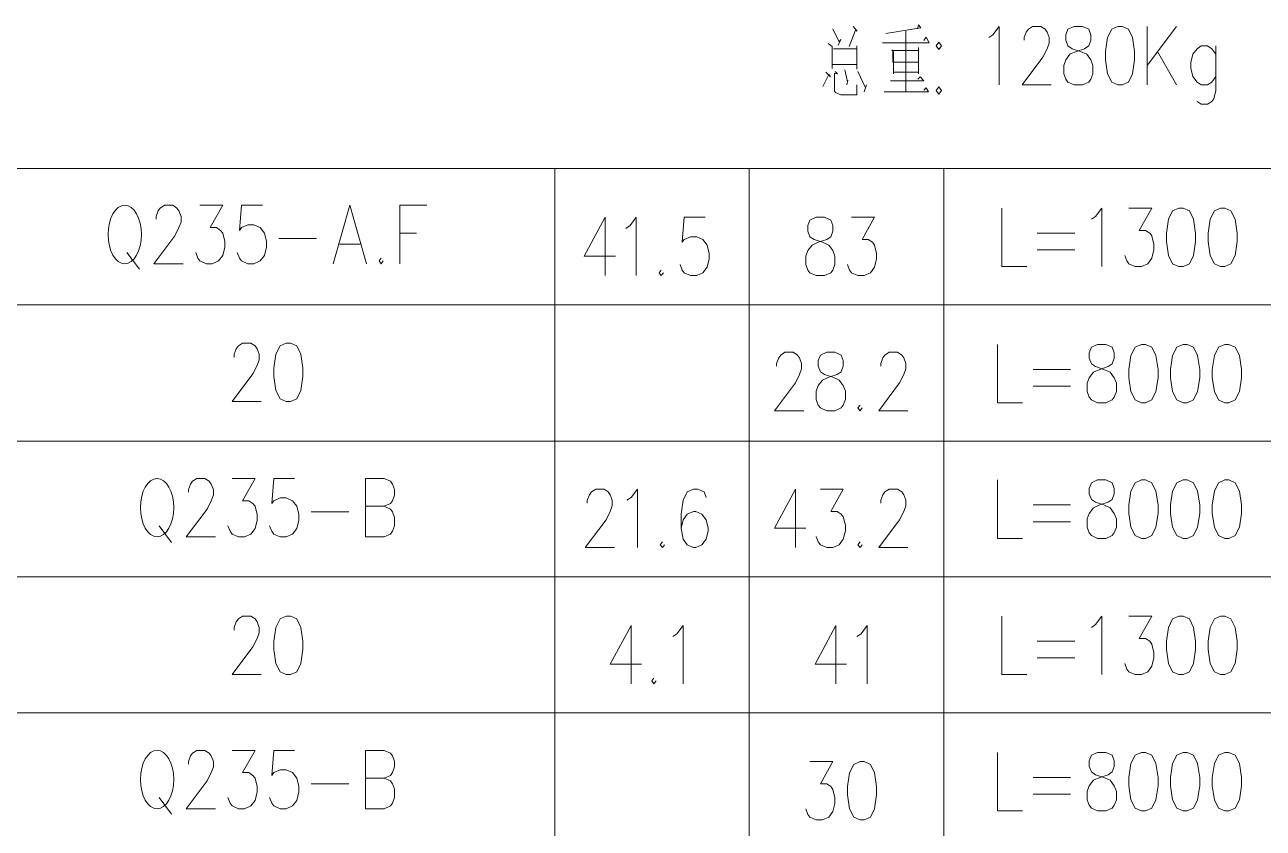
# Model space of a CAD drawing. Header units: millimetres. Extents: x 0 to 586, y 0 to 414.
# Drawn here: x 475.1 to 537.9, y 57.3 to 98 of the extents above; entities that cross this region are included whole.
import ezdxf

# ---------------------------------------------------------------- set-up
doc = ezdxf.new("R2010")
doc.units = ezdxf.units.MM

msp = doc.modelspace()

# ---------------------------------------------------------------- linework, layer by layer
at = {"color": 0, "lineweight": 0}
for points in [[(518.738556, 97.536), (520.513028, 97.811167), (520.396611, 97.969917), (520.336639, 97.772361)], [(516.046861, 97.772361), (516.371417, 97.102083), (516.463139, 97.2185), (516.314972, 96.943333)], [(517.084028, 97.888778), (517.288639, 97.652417), (517.200444, 97.691222), (516.875889, 96.865722)], [(518.562167, 97.05975), (520.929306, 97.05975), (520.781139, 97.338444), (520.661194, 97.179694)], [(519.743972, 97.652417), (519.743972, 94.576194), (518.650361, 94.576194), (520.897556, 94.576194), (520.781139, 94.77375), (520.661194, 94.657333)], [(523.956139, 97.324333), (524.164278, 97.461917), (524.481778, 97.88525), (524.481778, 94.928972)], [(525.751778, 97.183222), (525.751778, 97.324333), (525.857611, 97.603028), (525.963444, 97.744139), (526.171583, 97.88525), (526.594917, 97.88525), (526.806583, 97.744139), (526.912417, 97.603028), (527.01825, 97.324333), (527.01825, 97.042111), (526.912417, 96.759889), (526.70075, 96.336556), (525.645944, 94.928972), (527.124083, 94.928972)], [(531.981833, 94.928972), (531.981833, 97.88525)], [(533.4635, 97.88525), (531.981833, 95.913222)], [(515.8105, 97.020944), (516.018639, 96.865722), (516.018639, 95.761528), (516.018639, 95.955556), (517.260417, 95.955556), (517.260417, 95.719194), (517.260417, 96.904528), (517.260417, 96.745778), (516.078611, 96.745778)], [(519.034889, 96.706972), (519.123083, 96.587028), (519.123083, 95.482833), (519.123083, 95.563972), (520.396611, 95.563972), (520.396611, 95.482833), (520.396611, 96.823389), (520.396611, 96.668167), (519.094861, 96.668167), (519.094861, 96.587028), (519.094861, 96.0755), (520.396611, 96.0755)], [(535.467278, 96.477667), (535.259139, 96.759889), (535.047472, 96.901), (534.729972, 96.901), (534.518306, 96.759889), (534.306639, 96.477667), (534.200806, 96.054333), (534.200806, 95.772111), (534.306639, 95.352306), (534.518306, 95.070083), (534.729972, 94.928972), (535.047472, 94.928972), (535.259139, 95.070083), (535.467278, 95.352306)], [(535.467278, 96.901), (535.467278, 94.64675), (535.361444, 94.223417), (535.259139, 94.082306), (535.047472, 93.941194), (534.729972, 93.941194), (534.518306, 94.082306)], [(532.511, 96.618778), (533.4635, 94.928972)], [(515.694083, 95.563972), (515.930444, 95.327611), (515.84225, 95.444028), (515.545917, 94.851361)], [(516.166806, 95.602778), (516.283222, 95.482833), (516.135056, 95.521639), (516.135056, 94.615), (516.195028, 94.537389), (516.463139, 94.417444), (517.260417, 94.417444), (517.260417, 94.9325)], [(516.66775, 95.680389), (516.787694, 95.087722), (516.815917, 95.168861), (516.755944, 94.9325)], [(517.320389, 95.602778), (517.704917, 94.77375), (517.764889, 94.9325), (517.644944, 94.576194)], [(518.974917, 95.130056), (520.661194, 95.130056), (520.484806, 95.327611), (520.364861, 95.207667)], [(363.929083, 90.685056), (541.390417, 90.685056)], [(501.956917, 28.603222), (501.956917, 90.685056)], [(511.813528, 28.603222), (511.813528, 90.685056)], [(521.673667, 28.603222), (521.673667, 90.685056)], [(481.749806, 88.120361), (481.749806, 88.261472), (481.855639, 88.543694), (481.961472, 88.684806), (482.169611, 88.825917), (482.592944, 88.825917), (482.804611, 88.684806), (482.910444, 88.543694), (483.016278, 88.261472), (483.016278, 87.97925), (482.910444, 87.697028), (482.698778, 87.273694), (481.643972, 85.866111), (483.122111, 85.866111)], [(483.96525, 88.825917), (485.129417, 88.825917), (484.494417, 87.697028), (484.811917, 87.697028), (485.023583, 87.555917), (485.129417, 87.414806), (485.23525, 86.995), (485.23525, 86.712778), (485.129417, 86.289444), (484.91775, 86.007222), (484.60025, 85.866111), (484.28275, 85.866111), (483.96525, 86.007222), (483.862944, 86.148333), (483.757111, 86.430556)], [(487.136722, 88.825917), (486.078389, 88.825917), (485.972556, 87.555917), (486.078389, 87.697028), (486.395889, 87.838139), (486.713389, 87.838139), (487.030889, 87.697028), (487.242556, 87.414806), (487.348389, 86.995), (487.348389, 86.712778), (487.242556, 86.289444), (487.030889, 86.007222), (486.713389, 85.866111), (486.395889, 85.866111), (486.078389, 86.007222), (485.972556, 86.148333), (485.866722, 86.430556)], [(490.728, 85.866111), (491.571139, 88.825917), (492.417806, 85.866111)], [(494.107611, 85.866111), (494.107611, 88.825917), (495.479917, 88.825917)], [(524.615833, 88.684806), (524.615833, 85.725), (525.882306, 85.725)], [(529.156083, 88.120361), (529.36775, 88.261472), (529.68525, 88.684806), (529.68525, 85.725)], [(531.057556, 88.684806), (532.221722, 88.684806), (531.586722, 87.555917), (531.904222, 87.555917), (532.115889, 87.414806), (532.221722, 87.273694), (532.324028, 86.853889), (532.324028, 86.571667), (532.221722, 86.148333), (532.010056, 85.866111), (531.692556, 85.725), (531.375056, 85.725), (531.057556, 85.866111), (530.951722, 86.007222), (530.845889, 86.289444)], [(504.5075, 88.222667), (503.449167, 86.250639), (505.033139, 86.250639)], [(504.5075, 88.222667), (504.5075, 85.262861)], [(505.562306, 87.658222), (505.773972, 87.799333), (506.091472, 88.222667), (506.091472, 85.262861)], [(509.576917, 88.222667), (508.518583, 88.222667), (508.416278, 86.952667), (508.518583, 87.093778), (508.836083, 87.234889), (509.153583, 87.234889), (509.471083, 87.093778), (509.68275, 86.811556), (509.788583, 86.39175), (509.788583, 86.109528), (509.68275, 85.686194), (509.471083, 85.403972), (509.153583, 85.262861), (508.836083, 85.262861), (508.518583, 85.403972), (508.416278, 85.545083), (508.310444, 85.827306)], [(517.006417, 88.222667), (518.167056, 88.222667), (517.535583, 87.093778), (517.849556, 87.093778), (518.061222, 86.952667), (518.167056, 86.811556), (518.272889, 86.39175), (518.272889, 86.109528), (518.167056, 85.686194), (517.955389, 85.403972), (517.641417, 85.262861), (517.323917, 85.262861), (517.006417, 85.403972), (516.900583, 85.545083), (516.79475, 85.827306)], [(494.107611, 87.414806), (494.954278, 87.414806)], [(526.411472, 87.414806), (528.312944, 87.414806)], [(487.979861, 87.136111), (489.881333, 87.136111)], [(491.0455, 86.853889), (492.100306, 86.853889)], [(480.268139, 86.430556), (480.903139, 85.583889)], [(493.158639, 86.148333), (493.052806, 86.007222), (493.158639, 85.866111), (493.260944, 86.007222)], [(526.411472, 86.571667), (528.312944, 86.571667)], [(507.357944, 85.545083), (507.252111, 85.403972), (507.357944, 85.262861), (507.463778, 85.403972)], [(363.929083, 83.784722), (541.390417, 83.784722)], [(485.7115, 81.138889), (485.7115, 81.28), (485.813806, 81.562222), (485.919639, 81.703333), (486.131306, 81.844444), (486.554639, 81.844444), (486.766306, 81.703333), (486.872139, 81.562222), (486.977972, 81.28), (486.977972, 80.997778), (486.872139, 80.719083), (486.660472, 80.29575), (485.605667, 78.888167), (487.083806, 78.888167)], [(524.404167, 81.780944), (524.404167, 78.824667), (525.670639, 78.824667)], [(513.203472, 80.67675), (513.203472, 80.817861), (513.309306, 81.100083), (513.415139, 81.241194), (513.626806, 81.382306), (514.046611, 81.382306), (514.258278, 81.241194), (514.364111, 81.100083), (514.469944, 80.817861), (514.469944, 80.535639), (514.364111, 80.253417), (514.152444, 79.833611), (513.097639, 78.4225), (514.575778, 78.4225)], [(518.484556, 80.67675), (518.484556, 80.817861), (518.590389, 81.100083), (518.696222, 81.241194), (518.907889, 81.382306), (519.331222, 81.382306), (519.542889, 81.241194), (519.645194, 81.100083), (519.751028, 80.817861), (519.751028, 80.535639), (519.645194, 80.253417), (519.437056, 79.833611), (518.378722, 78.4225), (519.856861, 78.4225)], [(526.199806, 80.514472), (528.101278, 80.514472)], [(526.199806, 79.671333), (528.101278, 79.671333)], [(517.42975, 78.704722), (517.323917, 78.563611), (517.42975, 78.4225), (517.535583, 78.563611)], [(363.929083, 76.884389), (541.390417, 76.884389)], [(483.386694, 74.287944), (483.386694, 74.429056), (483.492528, 74.70775), (483.598361, 74.848861), (483.810028, 74.989972), (484.229833, 74.989972), (484.4415, 74.848861), (484.547333, 74.70775), (484.653167, 74.429056), (484.653167, 74.146833), (484.547333, 73.864611), (484.335667, 73.441278), (483.280861, 72.033694), (484.759, 72.033694)], [(485.605667, 74.989972), (486.766306, 74.989972), (486.131306, 73.864611), (486.448806, 73.864611), (486.660472, 73.7235), (486.766306, 73.582389), (486.872139, 73.159056), (486.872139, 72.876833), (486.766306, 72.457028), (486.554639, 72.174806), (486.237139, 72.033694), (485.919639, 72.033694), (485.605667, 72.174806), (485.499833, 72.315917), (485.394, 72.598139)], [(488.773611, 74.989972), (487.715278, 74.989972), (487.612972, 73.7235), (487.715278, 73.864611), (488.032778, 74.005722), (488.350278, 74.005722), (488.667778, 73.864611), (488.879444, 73.582389), (488.985278, 73.159056), (488.985278, 72.876833), (488.879444, 72.457028), (488.667778, 72.174806), (488.350278, 72.033694), (488.032778, 72.033694), (487.715278, 72.174806), (487.612972, 72.315917), (487.507139, 72.598139)], [(492.364889, 72.033694), (492.364889, 74.989972), (493.313861, 74.989972), (493.631361, 74.848861), (493.737194, 74.70775), (493.843028, 74.429056), (493.843028, 74.146833), (493.737194, 73.864611), (493.631361, 73.7235), (493.313861, 73.582389)], [(524.404167, 74.912361), (524.404167, 71.952556), (525.670639, 71.952556)], [(503.607917, 73.744667), (503.607917, 73.885778), (503.71375, 74.168), (503.819583, 74.309111), (504.03125, 74.450222), (504.454583, 74.450222), (504.66625, 74.309111), (504.768556, 74.168), (504.874389, 73.885778), (504.874389, 73.603556), (504.768556, 73.321333), (504.560417, 72.901528), (503.502083, 71.490417), (504.980222, 71.490417)], [(505.615222, 73.885778), (505.826889, 74.026889), (506.144389, 74.450222), (506.144389, 71.490417)], [(509.629833, 74.026889), (509.524, 74.309111), (509.2065, 74.450222), (508.994833, 74.450222), (508.677333, 74.309111), (508.465667, 73.885778), (508.363361, 73.180222), (508.363361, 72.478194), (508.465667, 71.91375), (508.677333, 71.631528), (508.994833, 71.490417), (509.100667, 71.490417), (509.418167, 71.631528), (509.629833, 71.91375), (509.735667, 72.337083), (509.735667, 72.478194), (509.629833, 72.901528), (509.418167, 73.180222), (509.100667, 73.321333), (508.994833, 73.321333), (508.677333, 73.180222), (508.465667, 72.901528), (508.363361, 72.478194)], [(514.152444, 74.450222), (513.097639, 72.478194), (514.681611, 72.478194)], [(514.152444, 74.450222), (514.152444, 71.490417)], [(515.422444, 74.450222), (516.583083, 74.450222), (515.948083, 73.321333), (516.265583, 73.321333), (516.47725, 73.180222), (516.583083, 73.042639), (516.688917, 72.619306), (516.688917, 72.337083), (516.583083, 71.91375), (516.371417, 71.631528), (516.053917, 71.490417), (515.739944, 71.490417), (515.422444, 71.631528), (515.316611, 71.772639), (515.210778, 72.054861)], [(518.484556, 73.744667), (518.484556, 73.885778), (518.590389, 74.168), (518.696222, 74.309111), (518.907889, 74.450222), (519.331222, 74.450222), (519.542889, 74.309111), (519.645194, 74.168), (519.751028, 73.885778), (519.751028, 73.603556), (519.645194, 73.321333), (519.437056, 72.901528), (518.378722, 71.490417), (519.856861, 71.490417)], [(492.364889, 73.582389), (493.313861, 73.582389), (493.631361, 73.441278), (493.737194, 73.300167), (493.843028, 73.017944), (493.843028, 72.598139), (493.737194, 72.315917), (493.631361, 72.174806), (493.313861, 72.033694), (492.364889, 72.033694)], [(526.199806, 73.645889), (528.101278, 73.645889)], [(489.61675, 73.300167), (491.518222, 73.300167)], [(481.908556, 72.598139), (482.540028, 71.751472)], [(526.199806, 72.799222), (528.101278, 72.799222)], [(507.410861, 71.772639), (507.305028, 71.631528), (507.410861, 71.490417), (507.516694, 71.631528)], [(517.42975, 71.772639), (517.323917, 71.631528), (517.42975, 71.490417), (517.535583, 71.631528)], [(363.929083, 70.012278), (541.390417, 70.012278)], [(485.7115, 67.306472), (485.7115, 67.447583), (485.813806, 67.729806), (485.919639, 67.870917), (486.131306, 68.012028), (486.554639, 68.012028), (486.766306, 67.870917), (486.872139, 67.729806), (486.977972, 67.447583), (486.977972, 67.165361), (486.872139, 66.883139), (486.660472, 66.459806), (485.605667, 65.052222), (487.083806, 65.052222)], [(524.615833, 68.012028), (524.615833, 65.052222), (525.882306, 65.052222)], [(529.156083, 67.447583), (529.36775, 67.588694), (529.68525, 68.012028), (529.68525, 65.052222)], [(531.057556, 68.012028), (532.221722, 68.012028), (531.586722, 66.883139), (531.904222, 66.883139), (532.115889, 66.742028), (532.221722, 66.600917), (532.324028, 66.181111), (532.324028, 65.898889), (532.221722, 65.475556), (532.010056, 65.193333), (531.692556, 65.052222), (531.375056, 65.052222), (531.057556, 65.193333), (530.951722, 65.334444), (530.845889, 65.616667)], [(505.826889, 67.549889), (504.768556, 65.577861), (506.356056, 65.577861)], [(505.826889, 67.549889), (505.826889, 64.590083)], [(507.940028, 66.985444), (508.151694, 67.126556), (508.465667, 67.549889), (508.465667, 64.590083)], [(516.212667, 67.549889), (515.157861, 65.577861), (516.741833, 65.577861)], [(516.212667, 67.549889), (516.212667, 64.590083)], [(517.271, 66.985444), (517.482667, 67.126556), (517.796639, 67.549889), (517.796639, 64.590083)], [(526.411472, 66.742028), (528.312944, 66.742028)], [(526.411472, 65.898889), (528.312944, 65.898889)], [(506.987528, 64.872306), (506.881694, 64.731194), (506.987528, 64.590083), (507.093361, 64.731194)], [(363.929083, 63.111944), (541.390417, 63.111944)], [(483.386694, 60.5155), (483.386694, 60.656611), (483.492528, 60.938833), (483.598361, 61.076417), (483.810028, 61.217528), (484.229833, 61.217528), (484.4415, 61.076417), (484.547333, 60.938833), (484.653167, 60.656611), (484.653167, 60.374389), (484.547333, 60.092167), (484.335667, 59.668833), (483.280861, 58.26125), (484.759, 58.26125)], [(485.605667, 61.217528), (486.766306, 61.217528), (486.131306, 60.092167), (486.448806, 60.092167), (486.660472, 59.951056), (486.766306, 59.809944), (486.872139, 59.386611), (486.872139, 59.107917), (486.766306, 58.684583), (486.554639, 58.402361), (486.237139, 58.26125), (485.919639, 58.26125), (485.605667, 58.402361), (485.499833, 58.543472), (485.394, 58.825694)], [(488.773611, 61.217528), (487.715278, 61.217528), (487.612972, 59.951056), (487.715278, 60.092167), (488.032778, 60.233278), (488.350278, 60.233278), (488.667778, 60.092167), (488.879444, 59.809944), (488.985278, 59.386611), (488.985278, 59.107917), (488.879444, 58.684583), (488.667778, 58.402361), (488.350278, 58.26125), (488.032778, 58.26125), (487.715278, 58.402361), (487.612972, 58.543472), (487.507139, 58.825694)], [(492.364889, 58.26125), (492.364889, 61.217528), (493.313861, 61.217528), (493.631361, 61.076417), (493.737194, 60.938833), (493.843028, 60.656611), (493.843028, 60.374389), (493.737194, 60.092167), (493.631361, 59.951056), (493.313861, 59.809944)], [(524.404167, 61.108167), (524.404167, 58.151889), (525.670639, 58.151889)], [(514.893278, 60.646028), (516.053917, 60.646028), (515.422444, 59.520667), (515.739944, 59.520667), (515.948083, 59.379556), (516.053917, 59.238444), (516.15975, 58.815111), (516.15975, 58.532889), (516.053917, 58.113083), (515.845778, 57.830861), (515.528278, 57.68975), (515.210778, 57.68975), (514.893278, 57.830861), (514.787444, 57.971972), (514.681611, 58.250667)], [(492.364889, 59.809944), (493.313861, 59.809944), (493.631361, 59.668833), (493.737194, 59.527722), (493.843028, 59.2455), (493.843028, 58.825694), (493.737194, 58.543472), (493.631361, 58.402361), (493.313861, 58.26125), (492.364889, 58.26125)], [(526.199806, 59.841694), (528.101278, 59.841694)], [(489.61675, 59.527722), (491.518222, 59.527722)], [(481.908556, 58.825694), (482.540028, 57.979028)], [(526.199806, 58.995028), (528.101278, 58.995028)]]:
    msp.add_lwpolyline(points, dxfattribs=at)
for points in [[(528.284722, 97.88525), (527.967222, 97.744139), (527.864917, 97.461917), (527.864917, 97.183222), (527.967222, 96.901), (528.178889, 96.759889), (528.602222, 96.618778), (528.919722, 96.477667), (529.131389, 96.195444), (529.237222, 95.913222), (529.237222, 95.493417), (529.131389, 95.211194), (529.025556, 95.070083), (528.708056, 94.928972), (528.284722, 94.928972), (527.967222, 95.070083), (527.864917, 95.211194), (527.759083, 95.493417), (527.759083, 95.913222), (527.864917, 96.195444), (528.073056, 96.477667), (528.390556, 96.618778), (528.813889, 96.759889), (529.025556, 96.901), (529.131389, 97.183222), (529.131389, 97.461917), (529.025556, 97.744139), (528.708056, 97.88525)], [(530.503694, 97.88525), (530.186194, 97.744139), (529.974528, 97.324333), (529.868694, 96.618778), (529.868694, 96.195444), (529.974528, 95.493417), (530.186194, 95.070083), (530.503694, 94.928972), (530.715361, 94.928972), (531.032861, 95.070083), (531.244528, 95.493417), (531.350361, 96.195444), (531.350361, 96.618778), (531.244528, 97.324333), (531.032861, 97.744139), (530.715361, 97.88525)], [(521.423194, 97.087972), (521.282083, 96.901), (521.423194, 96.7105), (521.564306, 96.901)], [(521.423194, 94.833722), (521.282083, 94.64675), (521.423194, 94.459778), (521.564306, 94.64675)], [(533.594028, 88.684806), (533.276528, 88.543694), (533.064861, 88.120361), (532.959028, 87.414806), (532.959028, 86.995), (533.064861, 86.289444), (533.276528, 85.866111), (533.594028, 85.725), (533.805694, 85.725), (534.123194, 85.866111), (534.331333, 86.289444), (534.437167, 86.995), (534.437167, 87.414806), (534.331333, 88.120361), (534.123194, 88.543694), (533.805694, 88.684806)], [(535.707167, 88.684806), (535.389667, 88.543694), (535.178, 88.120361), (535.072167, 87.414806), (535.072167, 86.995), (535.178, 86.289444), (535.389667, 85.866111), (535.707167, 85.725), (535.918833, 85.725), (536.232806, 85.866111), (536.444472, 86.289444), (536.550306, 86.995), (536.550306, 87.414806), (536.444472, 88.120361), (536.232806, 88.543694), (535.918833, 88.684806)], [(515.210778, 88.222667), (514.893278, 88.081556), (514.787444, 87.799333), (514.787444, 87.517111), (514.893278, 87.234889), (515.104944, 87.093778), (515.528278, 86.952667), (515.845778, 86.811556), (516.053917, 86.532861), (516.15975, 86.250639), (516.15975, 85.827306), (516.053917, 85.545083), (515.948083, 85.403972), (515.634111, 85.262861), (515.210778, 85.262861), (514.893278, 85.403972), (514.787444, 85.545083), (514.681611, 85.827306), (514.681611, 86.250639), (514.787444, 86.532861), (514.999111, 86.811556), (515.316611, 86.952667), (515.739944, 87.093778), (515.948083, 87.234889), (516.053917, 87.517111), (516.053917, 87.799333), (515.948083, 88.081556), (515.634111, 88.222667)], [(488.350278, 81.844444), (488.032778, 81.703333), (487.821111, 81.28), (487.715278, 80.577972), (487.715278, 80.154639), (487.821111, 79.449083), (488.032778, 79.02575), (488.350278, 78.888167), (488.561944, 78.888167), (488.879444, 79.02575), (489.091111, 79.449083), (489.196944, 80.154639), (489.196944, 80.577972), (489.091111, 81.28), (488.879444, 81.703333), (488.561944, 81.844444)], [(529.473583, 81.780944), (529.156083, 81.639833), (529.05025, 81.361139), (529.05025, 81.078917), (529.156083, 80.796694), (529.36775, 80.655583), (529.791083, 80.514472), (530.108583, 80.373361), (530.32025, 80.091139), (530.422556, 79.808917), (530.422556, 79.389111), (530.32025, 79.106889), (530.214417, 78.965778), (529.896917, 78.824667), (529.473583, 78.824667), (529.156083, 78.965778), (529.05025, 79.106889), (528.944417, 79.389111), (528.944417, 79.808917), (529.05025, 80.091139), (529.261917, 80.373361), (529.579417, 80.514472), (530.00275, 80.655583), (530.214417, 80.796694), (530.32025, 81.078917), (530.32025, 81.361139), (530.214417, 81.639833), (529.896917, 81.780944)], [(531.692556, 81.780944), (531.375056, 81.639833), (531.163389, 81.220028), (531.057556, 80.514472), (531.057556, 80.091139), (531.163389, 79.389111), (531.375056, 78.965778), (531.692556, 78.824667), (531.904222, 78.824667), (532.221722, 78.965778), (532.429861, 79.389111), (532.535694, 80.091139), (532.535694, 80.514472), (532.429861, 81.220028), (532.221722, 81.639833), (531.904222, 81.780944)], [(533.805694, 81.780944), (533.488194, 81.639833), (533.276528, 81.220028), (533.170694, 80.514472), (533.170694, 80.091139), (533.276528, 79.389111), (533.488194, 78.965778), (533.805694, 78.824667), (534.017361, 78.824667), (534.331333, 78.965778), (534.543, 79.389111), (534.648833, 80.091139), (534.648833, 80.514472), (534.543, 81.220028), (534.331333, 81.639833), (534.017361, 81.780944)], [(535.918833, 81.780944), (535.601333, 81.639833), (535.389667, 81.220028), (535.283833, 80.514472), (535.283833, 80.091139), (535.389667, 79.389111), (535.601333, 78.965778), (535.918833, 78.824667), (536.126972, 78.824667), (536.444472, 78.965778), (536.656139, 79.389111), (536.761972, 80.091139), (536.761972, 80.514472), (536.656139, 81.220028), (536.444472, 81.639833), (536.126972, 81.780944)], [(515.739944, 81.382306), (515.422444, 81.241194), (515.316611, 80.958972), (515.316611, 80.67675), (515.422444, 80.394528), (515.634111, 80.253417), (516.053917, 80.115833), (516.371417, 79.974722), (516.583083, 79.6925), (516.688917, 79.410278), (516.688917, 78.986944), (516.583083, 78.704722), (516.47725, 78.563611), (516.15975, 78.4225), (515.739944, 78.4225), (515.422444, 78.563611), (515.316611, 78.704722), (515.210778, 78.986944), (515.210778, 79.410278), (515.316611, 79.6925), (515.528278, 79.974722), (515.845778, 80.115833), (516.265583, 80.253417), (516.47725, 80.394528), (516.583083, 80.67675), (516.583083, 80.958972), (516.47725, 81.241194), (516.15975, 81.382306)], [(529.473583, 74.912361), (529.156083, 74.77125), (529.05025, 74.489028), (529.05025, 74.206806), (529.156083, 73.924583), (529.36775, 73.783472), (529.791083, 73.645889), (530.108583, 73.504778), (530.32025, 73.222556), (530.422556, 72.940333), (530.422556, 72.517), (530.32025, 72.234778), (530.214417, 72.093667), (529.896917, 71.952556), (529.473583, 71.952556), (529.156083, 72.093667), (529.05025, 72.234778), (528.944417, 72.517), (528.944417, 72.940333), (529.05025, 73.222556), (529.261917, 73.504778), (529.579417, 73.645889), (530.00275, 73.783472), (530.214417, 73.924583), (530.32025, 74.206806), (530.32025, 74.489028), (530.214417, 74.77125), (529.896917, 74.912361)], [(531.692556, 74.912361), (531.375056, 74.77125), (531.163389, 74.347917), (531.057556, 73.645889), (531.057556, 73.222556), (531.163389, 72.517), (531.375056, 72.093667), (531.692556, 71.952556), (531.904222, 71.952556), (532.221722, 72.093667), (532.429861, 72.517), (532.535694, 73.222556), (532.535694, 73.645889), (532.429861, 74.347917), (532.221722, 74.77125), (531.904222, 74.912361)], [(533.805694, 74.912361), (533.488194, 74.77125), (533.276528, 74.347917), (533.170694, 73.645889), (533.170694, 73.222556), (533.276528, 72.517), (533.488194, 72.093667), (533.805694, 71.952556), (534.017361, 71.952556), (534.331333, 72.093667), (534.543, 72.517), (534.648833, 73.222556), (534.648833, 73.645889), (534.543, 74.347917), (534.331333, 74.77125), (534.017361, 74.912361)], [(535.918833, 74.912361), (535.601333, 74.77125), (535.389667, 74.347917), (535.283833, 73.645889), (535.283833, 73.222556), (535.389667, 72.517), (535.601333, 72.093667), (535.918833, 71.952556), (536.126972, 71.952556), (536.444472, 72.093667), (536.656139, 72.517), (536.761972, 73.222556), (536.761972, 73.645889), (536.656139, 74.347917), (536.444472, 74.77125), (536.126972, 74.912361)], [(488.350278, 68.012028), (488.032778, 67.870917), (487.821111, 67.447583), (487.715278, 66.742028), (487.715278, 66.318694), (487.821111, 65.616667), (488.032778, 65.193333), (488.350278, 65.052222), (488.561944, 65.052222), (488.879444, 65.193333), (489.091111, 65.616667), (489.196944, 66.318694), (489.196944, 66.742028), (489.091111, 67.447583), (488.879444, 67.870917), (488.561944, 68.012028)], [(533.594028, 68.012028), (533.276528, 67.870917), (533.064861, 67.447583), (532.959028, 66.742028), (532.959028, 66.318694), (533.064861, 65.616667), (533.276528, 65.193333), (533.594028, 65.052222), (533.805694, 65.052222), (534.123194, 65.193333), (534.331333, 65.616667), (534.437167, 66.318694), (534.437167, 66.742028), (534.331333, 67.447583), (534.123194, 67.870917), (533.805694, 68.012028)], [(535.707167, 68.012028), (535.389667, 67.870917), (535.178, 67.447583), (535.072167, 66.742028), (535.072167, 66.318694), (535.178, 65.616667), (535.389667, 65.193333), (535.707167, 65.052222), (535.918833, 65.052222), (536.232806, 65.193333), (536.444472, 65.616667), (536.550306, 66.318694), (536.550306, 66.742028), (536.444472, 67.447583), (536.232806, 67.870917), (535.918833, 68.012028)], [(529.473583, 61.108167), (529.156083, 60.967056), (529.05025, 60.684833), (529.05025, 60.406139), (529.156083, 60.123917), (529.36775, 59.982806), (529.791083, 59.841694), (530.108583, 59.700583), (530.32025, 59.418361), (530.422556, 59.136139), (530.422556, 58.716333), (530.32025, 58.434111), (530.214417, 58.293), (529.896917, 58.151889), (529.473583, 58.151889), (529.156083, 58.293), (529.05025, 58.434111), (528.944417, 58.716333), (528.944417, 59.136139), (529.05025, 59.418361), (529.261917, 59.700583), (529.579417, 59.841694), (530.00275, 59.982806), (530.214417, 60.123917), (530.32025, 60.406139), (530.32025, 60.684833), (530.214417, 60.967056), (529.896917, 61.108167)], [(531.692556, 61.108167), (531.375056, 60.967056), (531.163389, 60.54725), (531.057556, 59.841694), (531.057556, 59.418361), (531.163389, 58.716333), (531.375056, 58.293), (531.692556, 58.151889), (531.904222, 58.151889), (532.221722, 58.293), (532.429861, 58.716333), (532.535694, 59.418361), (532.535694, 59.841694), (532.429861, 60.54725), (532.221722, 60.967056), (531.904222, 61.108167)], [(533.805694, 61.108167), (533.488194, 60.967056), (533.276528, 60.54725), (533.170694, 59.841694), (533.170694, 59.418361), (533.276528, 58.716333), (533.488194, 58.293), (533.805694, 58.151889), (534.017361, 58.151889), (534.331333, 58.293), (534.543, 58.716333), (534.648833, 59.418361), (534.648833, 59.841694), (534.543, 60.54725), (534.331333, 60.967056), (534.017361, 61.108167)], [(535.918833, 61.108167), (535.601333, 60.967056), (535.389667, 60.54725), (535.283833, 59.841694), (535.283833, 59.418361), (535.389667, 58.716333), (535.601333, 58.293), (535.918833, 58.151889), (536.126972, 58.151889), (536.444472, 58.293), (536.656139, 58.716333), (536.761972, 59.418361), (536.761972, 59.841694), (536.656139, 60.54725), (536.444472, 60.967056), (536.126972, 61.108167)], [(517.42975, 60.646028), (517.11225, 60.504917), (516.900583, 60.085111), (516.79475, 59.379556), (516.79475, 58.956222), (516.900583, 58.250667), (517.11225, 57.830861), (517.42975, 57.68975), (517.641417, 57.68975), (517.955389, 57.830861), (518.167056, 58.250667), (518.272889, 58.956222), (518.272889, 59.379556), (518.167056, 60.085111), (517.955389, 60.504917), (517.641417, 60.646028)]]:
    msp.add_lwpolyline(points, close=True, dxfattribs=at)
for centre, major_axis, ratio in [((480.164069, 87.346014), (0, 1.479903), 0.570918), ((481.800958, 73.511833), (0, 1.478139), 0.571599), ((481.800958, 59.739389), (0, 1.478139), 0.571599)]:
    msp.add_ellipse(centre, major_axis=major_axis, ratio=ratio, start_param=0, end_param=6.283185, dxfattribs=at)

doc.saveas('drawing.dxf')
